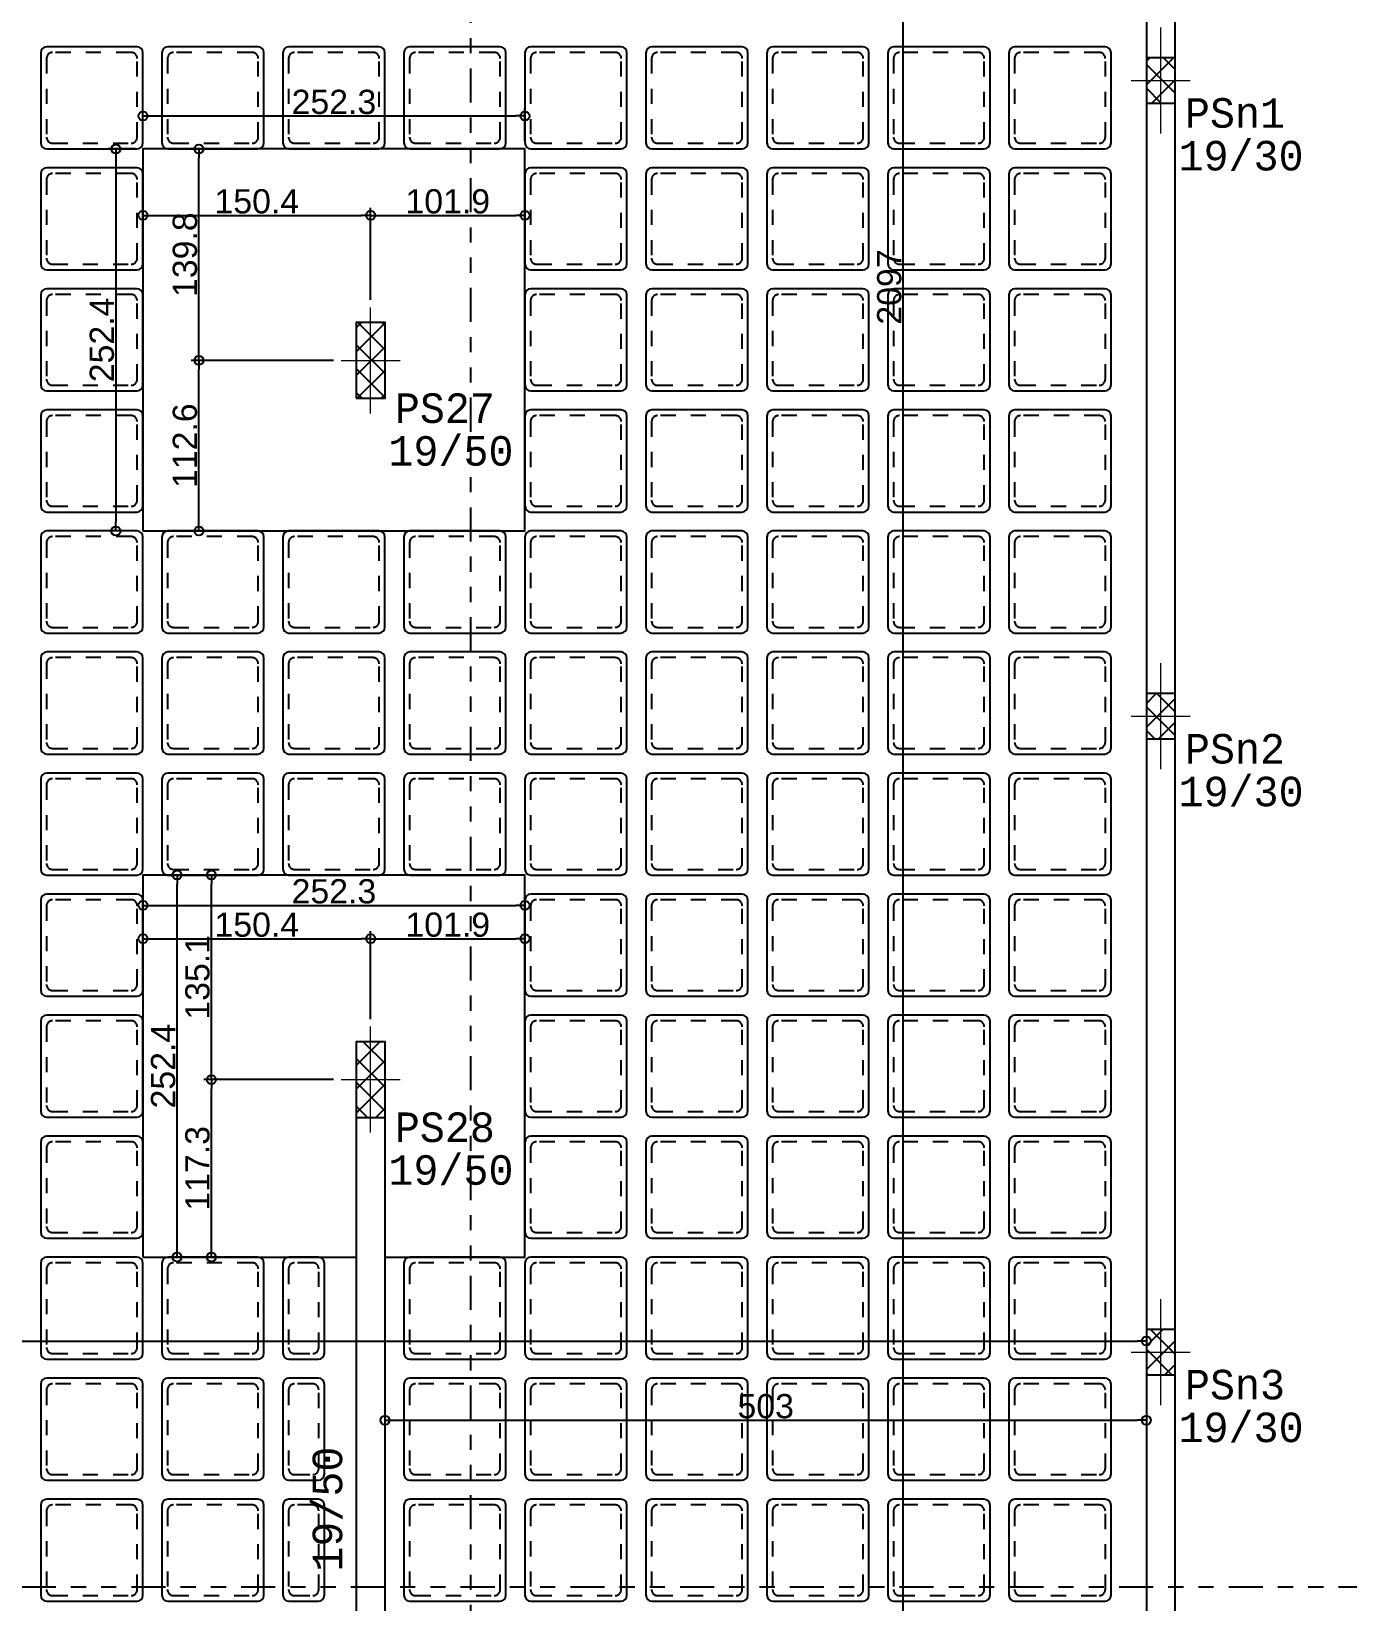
# Model space of a CAD drawing. Header units: millimetres. Extents: x -967 to 563, y -1588 to 506.
# Drawn here: x 93.26 to 101.96, y -246.29 to -235.92 of the extents above; entities that cross this region are included whole.
import ezdxf

# ---------------------------------------------------------------- set-up
doc = ezdxf.new("R2010")
doc.units = ezdxf.units.MM
for name, pattern in [('CYPE_RAYAPUNTOPUNTO', [0.45, 0.225, -0.075, 0, -0.075, 0, -0.075]), ('DASHDOT', [1, 0.5, -0.25, 0, -0.25]), ('ESTILO_TQS_0001', [1, 0.7, -0.3])]:
    doc.linetypes.add(name, pattern=pattern)
for name, color, linetype in [('1', 5, 'Continuous'), ('11', 7, 'Continuous'), ('12', 4, 'Continuous'), ('208', 13, 'Continuous'), ('251', 5, 'Continuous'), ('252', 153, 'ESTILO_TQS_0001'), ('4', 2, 'Continuous'), ('9', 7, 'Continuous'), ('COTAS', 1, 'Continuous'), ('EIXOS', 8, 'DASHDOT')]:
    doc.layers.add(name, color=color, linetype=linetype)
doc.layers.add('PILAR_EIXOS', color=1, linetype='Continuous', lineweight=0)
doc.styles.add('ARIAL', font='arial.ttf')
doc.styles.add('TQS_LUCIDA_CONSOLE', font='lucon.TTF')
doc.dimstyles.new('AVILLA 100 2', dxfattribs={"dimtxt": 0.16, "dimasz": 0.06, "dimexe": 0.05, "dimexo": 0.05, "dimgap": 0.01, "dimtad": 3, "dimdec": 1, "dimlfac": 100, "dimzin": 9, "dimdsep": 46, "dimtxsty": 'ARIAL', "dimblk": 'ORIGIN', "dimcen": 1.5, "dimclrd": 10, "dimclre": 10, "dimclrt": 7, "dimadec": 0, "dimazin": 0, "dimtfac": 1, "dimtdec": 1, "dimtmove": 0, "dimatfit": 1, "dimfxl": 1, "dimarcsym": 0})
pattern_1 = [(45, (685.1505906603203, -106.0802571876731), (-0.0785772410593551, 0.0785772410593551), []), (135, (685.1505906603203, -106.0802571876731), (-0.0785772410593551, -0.07857724105935508), [])]

# ---------------------------------------------------------------- blocks, each defined once
blk = doc.blocks.new('_VAONER063700637000750007500')
at = {"layer": '251', "color": 8}
for p, q in [((29.72500000002037, 33.72499999999991), (-29.72499999999127, 33.72499999999991)), ((-33.72499999999127, 29.72499999999991), (-33.72499999999127, -29.72499999999991)), ((33.72500000002037, -29.72499999999991), (33.72500000002037, 29.72499999999991)), ((-29.72499999999127, -33.72499999999991), (29.72500000002037, -33.72499999999991))]:
    blk.add_line(p, q, dxfattribs=at)
for centre, start, end in [((-29.72499999999127, 29.72499999999991), 90, 180), ((29.72500000002037, 29.72499999999991), 0, 90), ((-29.72499999999127, -29.72499999999991), 180, 270), ((29.72500000002037, -29.72499999999991), 270, 0)]:
    blk.add_arc(centre, 4, start, end, dxfattribs=at)
at = {"layer": '252', "color": 8}
for p, q in [((-29.97499999997672, 25.97499999999991), (-29.97499999997672, -25.97499999999991)), ((25.97500000000582, 29.97499999999991), (-25.97499999997672, 29.97499999999991)), ((29.97500000000582, -25.97499999999991), (29.97500000000582, 25.97499999999991)), ((-25.97499999997672, -29.97499999999991), (25.97500000000582, -29.97499999999991))]:
    blk.add_line(p, q, dxfattribs=at)
for centre, start, end in [((-25.97499999997672, 25.97499999999991), 90, 180), ((25.97500000000582, 25.97499999999991), 0, 90), ((-25.97499999997672, -25.97499999999991), 180, 270), ((25.97500000000582, -25.97499999999991), 270, 0)]:
    blk.add_arc(centre, 4, start, end, dxfattribs=at)
blk = doc.blocks.new('_VAONER023700637000750007500')
at = {"layer": '251', "color": 8}
for p, q in [((9.72500000000582, 33.72499999999991), (-9.72500000000582, 33.72499999999991)), ((-13.72500000000582, 29.72499999999991), (-13.72500000000582, -29.72500000000002)), ((13.72499999999127, -29.72500000000002), (13.72499999999127, 29.72499999999991)), ((-9.72500000000582, -33.72499999999991), (9.72500000000582, -33.72499999999991))]:
    blk.add_line(p, q, dxfattribs=at)
for centre, start, end in [((-9.72500000000582, 29.72499999999991), 90, 180), ((9.72500000000582, 29.72499999999991), 0, 90), ((-9.72500000000582, -29.72500000000002), 180, 270), ((9.72500000000582, -29.72500000000002), 270, 0)]:
    blk.add_arc(centre, 4, start, end, dxfattribs=at)
at = {"layer": '252', "color": 8}
for p, q in [((-9.97500000000582, 25.97499999999991), (-9.97500000000582, -25.97500000000014)), ((5.974999999991269, 29.97499999999991), (-5.974999999991269, 29.97499999999991)), ((9.97500000000582, -25.97500000000014), (9.97500000000582, 25.97499999999991)), ((-5.974999999991269, -29.97500000000002), (5.974999999991269, -29.97500000000002))]:
    blk.add_line(p, q, dxfattribs=at)
for centre, start, end in [((-5.974999999991269, 25.97499999999991), 90, 180), ((5.974999999991269, 25.97499999999991), 0, 90), ((-5.974999999991269, -25.97500000000014), 180, 270), ((5.974999999991269, -25.97500000000014), 270, 0)]:
    blk.add_arc(centre, 4, start, end, dxfattribs=at)
blk = doc.blocks.new('NERVURADA TÉRREO 1 MODELO 2 (LO) R0')
at = {"layer": '208', "xscale": 0.01, "yscale": 0.01, "zscale": 0.01}
for name, p in [('_VAONER063700637000750007500', (765.8324948012496, -749.5249572739921)), ('_VAONER063700637000750007500', (766.6319948012488, -749.5249572739921)), ('_VAONER063700637000750007500', (767.4314948012479, -749.5249572739921)), ('_VAONER063700637000750007500', (768.2309948012489, -749.5249572739921)), ('_VAONER063700637000750007500', (769.0304948012481, -749.5249572739921)), ('_VAONER063700637000750007500', (769.8299948012491, -749.5249572739921)), ('_VAONER063700637000750007500', (770.6294948012483, -749.5249572739921)), ('_VAONER063700637000750007500', (771.4289948012492, -749.5249572739921)), ('_VAONER063700637000750007500', (772.2284948012484, -749.5249572739921)), ('_VAONER063700637000750007500', (765.8324948012496, -750.3244572739922)), ('_VAONER063700637000750007500', (769.0304948012481, -750.3244572739922)), ('_VAONER063700637000750007500', (769.8299948012491, -750.3244572739922)), ('_VAONER063700637000750007500', (770.6294948012483, -750.3244572739922)), ('_VAONER063700637000750007500', (771.4289948012492, -750.3244572739922)), ('_VAONER063700637000750007500', (772.2284948012484, -750.3244572739922)), ('_VAONER063700637000750007500', (765.8324948012496, -751.123957273992)), ('_VAONER063700637000750007500', (769.0304948012481, -751.123957273992)), ('_VAONER063700637000750007500', (769.8299948012491, -751.123957273992)), ('_VAONER063700637000750007500', (770.6294948012483, -751.123957273992)), ('_VAONER063700637000750007500', (771.4289948012492, -751.123957273992)), ('_VAONER063700637000750007500', (772.2284948012484, -751.123957273992)), ('_VAONER063700637000750007500', (765.8324948012496, -751.9234572739921)), ('_VAONER063700637000750007500', (769.0304948012481, -751.9234572739921)), ('_VAONER063700637000750007500', (769.8299948012491, -751.9234572739921)), ('_VAONER063700637000750007500', (770.6294948012483, -751.9234572739921)), ('_VAONER063700637000750007500', (771.4289948012492, -751.9234572739921)), ('_VAONER063700637000750007500', (772.2284948012484, -751.9234572739921)), ('_VAONER063700637000750007500', (765.8324948012496, -752.7229572739922)), ('_VAONER063700637000750007500', (766.6319948012488, -752.7229572739922)), ('_VAONER063700637000750007500', (767.4314948012479, -752.7229572739922)), ('_VAONER063700637000750007500', (768.2309948012489, -752.7229572739922)), ('_VAONER063700637000750007500', (769.0304948012481, -752.7229572739922)), ('_VAONER063700637000750007500', (769.8299948012491, -752.7229572739922)), ('_VAONER063700637000750007500', (770.6294948012483, -752.7229572739922)), ('_VAONER063700637000750007500', (771.4289948012492, -752.7229572739922)), ('_VAONER063700637000750007500', (772.2284948012484, -752.7229572739922)), ('_VAONER063700637000750007500', (765.8324948012496, -753.522457273992)), ('_VAONER063700637000750007500', (766.6319948012488, -753.522457273992)), ('_VAONER063700637000750007500', (767.4314948012479, -753.522457273992)), ('_VAONER063700637000750007500', (768.2309948012489, -753.522457273992)), ('_VAONER063700637000750007500', (769.0304948012481, -753.522457273992)), ('_VAONER063700637000750007500', (769.8299948012491, -753.522457273992)), ('_VAONER063700637000750007500', (770.6294948012483, -753.522457273992)), ('_VAONER063700637000750007500', (771.4289948012492, -753.522457273992)), ('_VAONER063700637000750007500', (772.2284948012484, -753.522457273992)), ('_VAONER063700637000750007500', (765.8324948012496, -754.3219572739921)), ('_VAONER063700637000750007500', (766.6319948012488, -754.3219572739921)), ('_VAONER063700637000750007500', (767.4314948012479, -754.3219572739921)), ('_VAONER063700637000750007500', (768.2309948012489, -754.3219572739921)), ('_VAONER063700637000750007500', (769.0304948012481, -754.3219572739921)), ('_VAONER063700637000750007500', (769.8299948012491, -754.3219572739921)), ('_VAONER063700637000750007500', (770.6294948012483, -754.3219572739921)), ('_VAONER063700637000750007500', (771.4289948012492, -754.3219572739921)), ('_VAONER063700637000750007500', (772.2284948012484, -754.3219572739921)), ('_VAONER063700637000750007500', (765.8324948012496, -755.121457273992)), ('_VAONER063700637000750007500', (769.0304948012481, -755.121457273992)), ('_VAONER063700637000750007500', (769.8299948012491, -755.121457273992)), ('_VAONER063700637000750007500', (770.6294948012483, -755.121457273992)), ('_VAONER063700637000750007500', (771.4289948012492, -755.121457273992)), ('_VAONER063700637000750007500', (772.2284948012484, -755.121457273992)), ('_VAONER063700637000750007500', (765.8324948012496, -755.920957273992)), ('_VAONER063700637000750007500', (769.0304948012481, -755.920957273992)), ('_VAONER063700637000750007500', (769.8299948012491, -755.920957273992)), ('_VAONER063700637000750007500', (770.6294948012483, -755.920957273992)), ('_VAONER063700637000750007500', (771.4289948012492, -755.920957273992)), ('_VAONER063700637000750007500', (772.2284948012484, -755.920957273992)), ('_VAONER063700637000750007500', (765.8324948012496, -756.7204572739921)), ('_VAONER063700637000750007500', (769.0304948012481, -756.7204572739921)), ('_VAONER063700637000750007500', (769.8299948012491, -756.7204572739921)), ('_VAONER063700637000750007500', (770.6294948012483, -756.7204572739921)), ('_VAONER063700637000750007500', (771.4289948012492, -756.7204572739921)), ('_VAONER063700637000750007500', (772.2284948012484, -756.7204572739921)), ('_VAONER063700637000750007500', (765.8324948012496, -757.519957273992)), ('_VAONER063700637000750007500', (766.6319948012488, -757.519957273992)), ('_VAONER023700637000750007500', (767.231494801249, -757.519957273992)), ('_VAONER063700637000750007500', (768.2309948012489, -757.519957273992)), ('_VAONER063700637000750007500', (769.0304948012481, -757.519957273992)), ('_VAONER063700637000750007500', (769.8299948012491, -757.519957273992)), ('_VAONER063700637000750007500', (770.6294948012483, -757.519957273992)), ('_VAONER063700637000750007500', (771.4289948012492, -757.519957273992)), ('_VAONER063700637000750007500', (772.2284948012484, -757.519957273992)), ('_VAONER063700637000750007500', (765.8324948012496, -758.319457273992)), ('_VAONER063700637000750007500', (766.6319948012488, -758.319457273992)), ('_VAONER023700637000750007500', (767.231494801249, -758.319457273992)), ('_VAONER063700637000750007500', (768.2309948012489, -758.319457273992)), ('_VAONER063700637000750007500', (769.0304948012481, -758.319457273992)), ('_VAONER063700637000750007500', (769.8299948012491, -758.319457273992)), ('_VAONER063700637000750007500', (770.6294948012483, -758.319457273992)), ('_VAONER063700637000750007500', (771.4289948012492, -758.319457273992)), ('_VAONER063700637000750007500', (772.2284948012484, -758.319457273992)), ('_VAONER063700637000750007500', (765.8324948012496, -759.1189572739921)), ('_VAONER063700637000750007500', (766.6319948012488, -759.1189572739921)), ('_VAONER023700637000750007500', (767.231494801249, -759.1189572739921)), ('_VAONER063700637000750007500', (768.2309948012489, -759.1189572739921)), ('_VAONER063700637000750007500', (769.0304948012481, -759.1189572739921)), ('_VAONER063700637000750007500', (769.8299948012491, -759.1189572739921)), ('_VAONER063700637000750007500', (770.6294948012483, -759.1189572739921)), ('_VAONER063700637000750007500', (771.4289948012492, -759.1189572739921)), ('_VAONER063700637000750007500', (772.2284948012484, -759.1189572739921))]:
    blk.add_blockref(name, p, dxfattribs=at)
blk = doc.blocks.new('Eixos do pilar')
at = {"layer": 'PILAR_EIXOS'}
for p, q in [((0, -0.5), (0, 0.5)), ((-0.5, 0), (0.5, 0))]:
    blk.add_line(p, q, dxfattribs=at)
blk = doc.blocks.new('EIXOS DE OBRA TERREO1')
at = {"layer": 'EIXOS', "linetype": 'CYPE_RAYAPUNTOPUNTO'}
for p, q in [((768.3342448012486, -130.4804024188212), (768.3342448012486, -190.2710268936964)), ((699.3938919007718, -159.3597072739877), (774.534630803457, -159.3597072739877))]:
    blk.add_line(p, q, dxfattribs=at)
blk = doc.blocks.new('_Origin')
at = {"color": 0, "linetype": 'ByBlock', "lineweight": -2}
blk.add_line((0, 0), (-1, 0), dxfattribs=at)
blk.add_circle((0, 0), 0.5, dxfattribs=at)
blk = doc.blocks.new('*D509')
at = {"layer": 'COTAS', "color": 10, "linetype": 'ByBlock', "lineweight": -2, "transparency": 16777216}
for p, q in [((876.8492448012469, -582.8803861131887), (876.8492448012469, -582.2718553499706)), ((875.4047448012483, -582.3218553499705), (876.7892448012469, -582.3218553499705))]:
    blk.add_line(p, q, dxfattribs=at)
at = {"layer": 'Defpoints', "color": 0, "linetype": 'ByBlock', "transparency": 16777216}
for p in [(875.3447448012483, -582.3218553499705), (876.8492448012469, -582.3218553499705), (876.8492448012469, -582.9303861131887)]:
    blk.add_point(p, dxfattribs=at)
at = {"layer": 'COTAS', "color": 10, "linetype": 'ByBlock', "lineweight": -2, "transparency": 16777216, "xscale": 0.06, "yscale": 0.06, "zscale": 0.06, "rotation": 180}
blk.add_blockref('_Origin', (875.3447448012483, -582.3218553499705), dxfattribs=at)
at = {"layer": 'COTAS', "color": 10, "linetype": 'ByBlock', "lineweight": -2, "transparency": 16777216, "xscale": 0.06, "yscale": 0.06, "zscale": 0.06}
blk.add_blockref('_Origin', (876.8492448012469, -582.3218553499705), dxfattribs=at)
at = {"layer": 'COTAS', "color": 7, "linetype": 'ByBlock', "transparency": 16777216, "insert": (876.0969948012475, -582.2301636719351), "char_height": 0.16, "attachment_point": 5, "style": 'ARIAL'}
blk.add_mtext('150.4', dxfattribs=at)
blk = doc.blocks.new('*D510')
at = {"layer": 'COTAS', "color": 10, "linetype": 'ByBlock', "lineweight": -2, "transparency": 16777216}
for p, q in [((876.8492448012469, -582.8803861131887), (876.8492448012469, -582.2718553499706)), ((876.9092448012468, -582.3218553499705), (877.8082448012468, -582.3218553499705))]:
    blk.add_line(p, q, dxfattribs=at)
at = {"layer": 'Defpoints', "color": 0, "linetype": 'ByBlock', "transparency": 16777216}
for p in [(877.8682448012468, -582.3218553499705), (877.8682448012468, -582.3218553499705), (876.8492448012469, -582.9303861131887)]:
    blk.add_point(p, dxfattribs=at)
at = {"layer": 'COTAS', "color": 10, "linetype": 'ByBlock', "lineweight": -2, "transparency": 16777216, "xscale": 0.06, "yscale": 0.06, "zscale": 0.06, "rotation": 180}
blk.add_blockref('_Origin', (876.8492448012469, -582.3218553499705), dxfattribs=at)
at = {"layer": 'COTAS', "color": 10, "linetype": 'ByBlock', "lineweight": -2, "transparency": 16777216, "xscale": 0.06, "yscale": 0.06, "zscale": 0.06}
blk.add_blockref('_Origin', (877.8682448012468, -582.3218553499705), dxfattribs=at)
at = {"layer": 'COTAS', "color": 7, "linetype": 'ByBlock', "transparency": 16777216, "insert": (877.3587448012468, -582.2301636719351), "char_height": 0.16, "attachment_point": 5, "style": 'ARIAL'}
blk.add_mtext('101.9', dxfattribs=at)
blk = doc.blocks.new('*D511')
at = {"layer": 'COTAS', "color": 10, "linetype": 'ByBlock', "lineweight": -2, "transparency": 16777216}
for p, q in [((876.6042448012473, -583.2803861131888), (875.6643580969208, -583.2803861131888)), ((875.7143580969207, -584.346386113189), (875.7143580969207, -583.3403861131887))]:
    blk.add_line(p, q, dxfattribs=at)
at = {"layer": 'Defpoints', "color": 0, "linetype": 'ByBlock', "transparency": 16777216}
for p in [(875.7143580969207, -583.2803861131888), (876.6542448012473, -583.2803861131888), (875.7143580969148, -584.406386113189)]:
    blk.add_point(p, dxfattribs=at)
at = {"layer": 'COTAS', "color": 10, "linetype": 'ByBlock', "lineweight": -2, "transparency": 16777216, "xscale": 0.06, "yscale": 0.06, "zscale": 0.06}
for p, rotation in [((875.7143580969207, -583.2803861131888), 90), ((875.7143580969207, -584.406386113189), 270)]:
    blk.add_blockref('_Origin', p, dxfattribs=dict(at, rotation=rotation))
at = {"layer": 'COTAS', "color": 7, "linetype": 'ByBlock', "transparency": 16777216, "insert": (875.6226664188849, -583.843386113189), "char_height": 0.16, "attachment_point": 5, "rotation": 90, "style": 'ARIAL'}
blk.add_mtext('112.6', dxfattribs=at)
blk = doc.blocks.new('*D512')
at = {"layer": 'COTAS', "color": 10, "linetype": 'ByBlock', "lineweight": -2, "transparency": 16777216}
for p, q in [((875.7143580969214, -583.2203861131889), (875.7143580969214, -581.9428861131372)), ((876.6042448012473, -583.2803861131888), (875.6643580969214, -583.2803861131888))]:
    blk.add_line(p, q, dxfattribs=at)
at = {"layer": 'Defpoints', "color": 0, "linetype": 'ByBlock', "transparency": 16777216}
for p in [(875.7143580969046, -581.8828861131373), (875.7143580969214, -581.8828861131373), (876.6542448012473, -583.2803861131888)]:
    blk.add_point(p, dxfattribs=at)
at = {"layer": 'COTAS', "color": 10, "linetype": 'ByBlock', "lineweight": -2, "transparency": 16777216, "xscale": 0.06, "yscale": 0.06, "zscale": 0.06}
for p, rotation in [((875.7143580969214, -581.8828861131373), 90), ((875.7143580969214, -583.2803861131888), 270)]:
    blk.add_blockref('_Origin', p, dxfattribs=dict(at, rotation=rotation))
at = {"layer": 'COTAS', "color": 7, "linetype": 'ByBlock', "transparency": 16777216, "insert": (875.6226118486263, -582.5816361131631), "char_height": 0.16, "attachment_point": 5, "rotation": 90, "style": 'ARIAL'}
blk.add_mtext('139.8', dxfattribs=at)
blk = doc.blocks.new('*D513')
at = {"layer": 'COTAS', "color": 10, "linetype": 'ByBlock', "lineweight": -2, "transparency": 16777216}
for p, q in [((875.3447448012483, -581.8328861131886), (875.3447448012483, -581.6151385005637)), ((877.8682448012468, -581.8328861131886), (877.8682448012468, -581.6151385005637)), ((875.4047448012483, -581.6651385005637), (877.8082448012468, -581.6651385005637))]:
    blk.add_line(p, q, dxfattribs=at)
at = {"layer": 'Defpoints', "color": 0, "linetype": 'ByBlock', "transparency": 16777216}
for p in [(877.8682448012468, -581.6651385005637), (875.3447448012483, -581.8828861131885), (877.8682448012468, -581.8828861131885)]:
    blk.add_point(p, dxfattribs=at)
at = {"layer": 'COTAS', "color": 10, "linetype": 'ByBlock', "lineweight": -2, "transparency": 16777216, "xscale": 0.06, "yscale": 0.06, "zscale": 0.06, "rotation": 180}
blk.add_blockref('_Origin', (875.3447448012483, -581.6651385005637), dxfattribs=at)
at = {"layer": 'COTAS', "color": 10, "linetype": 'ByBlock', "lineweight": -2, "transparency": 16777216, "xscale": 0.06, "yscale": 0.06, "zscale": 0.06}
blk.add_blockref('_Origin', (877.8682448012468, -581.6651385005637), dxfattribs=at)
at = {"layer": 'COTAS', "color": 7, "linetype": 'ByBlock', "transparency": 16777216, "insert": (876.6064948012475, -581.573392252269), "char_height": 0.16, "attachment_point": 5, "style": 'ARIAL'}
blk.add_mtext('252.3', dxfattribs=at)
blk = doc.blocks.new('*D514')
at = {"layer": 'COTAS', "color": 10, "linetype": 'ByBlock', "lineweight": -2, "transparency": 16777216}
for p, q in [((875.2947448012488, -581.8828861131888), (875.1157291806351, -581.8828861131888)), ((875.165729180635, -581.9428861131887), (875.165729180635, -584.3463861131888)), ((875.2947448012488, -584.4063861131888), (875.1157291806351, -584.4063861131888))]:
    blk.add_line(p, q, dxfattribs=at)
at = {"layer": 'Defpoints', "color": 0, "linetype": 'ByBlock', "transparency": 16777216}
for p in [(875.3447448012488, -581.8828861131888), (875.165729180635, -584.4063861131888), (875.3447448012488, -584.4063861131888)]:
    blk.add_point(p, dxfattribs=at)
at = {"layer": 'COTAS', "color": 10, "linetype": 'ByBlock', "lineweight": -2, "transparency": 16777216, "xscale": 0.06, "yscale": 0.06, "zscale": 0.06}
for p, rotation in [((875.165729180635, -581.8828861131888), 90), ((875.165729180635, -584.4063861131888), 270)]:
    blk.add_blockref('_Origin', p, dxfattribs=dict(at, rotation=rotation))
at = {"layer": 'COTAS', "color": 7, "linetype": 'ByBlock', "transparency": 16777216, "insert": (875.0740375025993, -583.1446361131889), "char_height": 0.16, "attachment_point": 5, "rotation": 90, "style": 'ARIAL'}
blk.add_mtext('252.4', dxfattribs=at)
blk = doc.blocks.new('*D515')
at = {"layer": 'COTAS', "color": 10, "linetype": 'ByBlock', "lineweight": -2, "transparency": 16777216}
for p, q in [((875.4047448012483, -587.0999610310971), (876.7892448012469, -587.0999610310971)), ((876.8492448012469, -587.6303861131887), (876.8492448012469, -587.0499610310972))]:
    blk.add_line(p, q, dxfattribs=at)
at = {"layer": 'Defpoints', "color": 0, "linetype": 'ByBlock', "transparency": 16777216}
for p in [(875.3447448012483, -587.0999610310971), (876.8492448012469, -587.0999610310971), (876.8492448012469, -587.6803861131887)]:
    blk.add_point(p, dxfattribs=at)
at = {"layer": 'COTAS', "color": 10, "linetype": 'ByBlock', "lineweight": -2, "transparency": 16777216, "xscale": 0.06, "yscale": 0.06, "zscale": 0.06, "rotation": 180}
blk.add_blockref('_Origin', (875.3447448012483, -587.0999610310971), dxfattribs=at)
at = {"layer": 'COTAS', "color": 10, "linetype": 'ByBlock', "lineweight": -2, "transparency": 16777216, "xscale": 0.06, "yscale": 0.06, "zscale": 0.06}
blk.add_blockref('_Origin', (876.8492448012469, -587.0999610310971), dxfattribs=at)
at = {"layer": 'COTAS', "color": 7, "linetype": 'ByBlock', "transparency": 16777216, "insert": (876.0969948012475, -587.0082693530617), "char_height": 0.16, "attachment_point": 5, "style": 'ARIAL'}
blk.add_mtext('150.4', dxfattribs=at)
blk = doc.blocks.new('*D516')
at = {"layer": 'COTAS', "color": 10, "linetype": 'ByBlock', "lineweight": -2, "transparency": 16777216}
for p, q in [((876.8492448012469, -587.6303861131887), (876.8492448012469, -587.0499610310972)), ((876.9092448012468, -587.0999610310971), (877.8082448012467, -587.0999610310971))]:
    blk.add_line(p, q, dxfattribs=at)
at = {"layer": 'Defpoints', "color": 0, "linetype": 'ByBlock', "transparency": 16777216}
for p in [(877.8682448012466, -587.0999610310971), (877.8682448012466, -587.0999610310971), (876.8492448012469, -587.6803861131887)]:
    blk.add_point(p, dxfattribs=at)
at = {"layer": 'COTAS', "color": 10, "linetype": 'ByBlock', "lineweight": -2, "transparency": 16777216, "xscale": 0.06, "yscale": 0.06, "zscale": 0.06, "rotation": 180}
blk.add_blockref('_Origin', (876.8492448012469, -587.0999610310971), dxfattribs=at)
at = {"layer": 'COTAS', "color": 10, "linetype": 'ByBlock', "lineweight": -2, "transparency": 16777216, "xscale": 0.06, "yscale": 0.06, "zscale": 0.06}
blk.add_blockref('_Origin', (877.8682448012466, -587.0999610310971), dxfattribs=at)
at = {"layer": 'COTAS', "color": 7, "linetype": 'ByBlock', "transparency": 16777216, "insert": (877.3587448012468, -587.0082693530617), "char_height": 0.16, "attachment_point": 5, "style": 'ARIAL'}
blk.add_mtext('101.9', dxfattribs=at)
blk = doc.blocks.new('*D517')
at = {"layer": 'COTAS', "color": 10, "linetype": 'ByBlock', "lineweight": -2, "transparency": 16777216}
for p, q in [((876.6042448012473, -588.0303861131888), (875.7472639988218, -588.0303861131888)), ((875.7972639988218, -589.1433861131886), (875.7972639988218, -588.0903861131887))]:
    blk.add_line(p, q, dxfattribs=at)
at = {"layer": 'Defpoints', "color": 0, "linetype": 'ByBlock', "transparency": 16777216}
for p in [(875.7972639988218, -588.0303861131888), (876.6542448012473, -588.0303861131888), (875.7972639988068, -589.2033861131886)]:
    blk.add_point(p, dxfattribs=at)
at = {"layer": 'COTAS', "color": 10, "linetype": 'ByBlock', "lineweight": -2, "transparency": 16777216, "xscale": 0.06, "yscale": 0.06, "zscale": 0.06}
for p, rotation in [((875.7972639988218, -588.0303861131888), 90), ((875.7972639988218, -589.2033861131886), 270)]:
    blk.add_blockref('_Origin', p, dxfattribs=dict(at, rotation=rotation))
at = {"layer": 'COTAS', "color": 7, "linetype": 'ByBlock', "transparency": 16777216, "insert": (875.7055177505267, -588.6168861131888), "char_height": 0.16, "attachment_point": 5, "rotation": 90, "style": 'ARIAL'}
blk.add_mtext('117.3', dxfattribs=at)
blk = doc.blocks.new('*D518')
at = {"layer": 'COTAS', "color": 10, "linetype": 'ByBlock', "lineweight": -2, "transparency": 16777216}
for p, q in [((875.7972639988329, -587.9703861131889), (875.7972639988329, -586.7398861131887)), ((876.6042448012473, -588.0303861131888), (875.747263998833, -588.0303861131888))]:
    blk.add_line(p, q, dxfattribs=at)
at = {"layer": 'Defpoints', "color": 0, "linetype": 'ByBlock', "transparency": 16777216}
for p in [(875.7972639988179, -586.6798861131888), (875.7972639988329, -586.6798861131888), (876.6542448012473, -588.0303861131888)]:
    blk.add_point(p, dxfattribs=at)
at = {"layer": 'COTAS', "color": 10, "linetype": 'ByBlock', "lineweight": -2, "transparency": 16777216, "xscale": 0.06, "yscale": 0.06, "zscale": 0.06}
for p, rotation in [((875.7972639988329, -586.6798861131888), 90), ((875.7972639988329, -588.0303861131888), 270)]:
    blk.add_blockref('_Origin', p, dxfattribs=dict(at, rotation=rotation))
at = {"layer": 'COTAS', "color": 7, "linetype": 'ByBlock', "transparency": 16777216, "insert": (875.7055177505379, -587.3551361131889), "char_height": 0.16, "attachment_point": 5, "rotation": 90, "style": 'ARIAL'}
blk.add_mtext('135.1', dxfattribs=at)
blk = doc.blocks.new('*D519')
at = {"layer": 'COTAS', "color": 10, "linetype": 'ByBlock', "lineweight": -2, "transparency": 16777216}
blk.add_line((875.570466893084, -589.1433861131886), (875.570466893084, -586.7398861131887), dxfattribs=at)
at = {"layer": 'Defpoints', "color": 0, "linetype": 'ByBlock', "transparency": 16777216}
for p in [(875.570466893069, -586.6798861131888), (875.570466893084, -586.6798861131888), (875.5704668930686, -589.2033861131886)]:
    blk.add_point(p, dxfattribs=at)
at = {"layer": 'COTAS', "color": 10, "linetype": 'ByBlock', "lineweight": -2, "transparency": 16777216, "xscale": 0.06, "yscale": 0.06, "zscale": 0.06}
for p, rotation in [((875.570466893084, -586.6798861131888), 90), ((875.570466893084, -589.2033861131886), 270)]:
    blk.add_blockref('_Origin', p, dxfattribs=dict(at, rotation=rotation))
at = {"layer": 'COTAS', "color": 7, "linetype": 'ByBlock', "transparency": 16777216, "insert": (875.4787752150482, -587.9416361131888), "char_height": 0.16, "attachment_point": 5, "rotation": 90, "style": 'ARIAL'}
blk.add_mtext('252.4', dxfattribs=at)
blk = doc.blocks.new('*D520')
at = {"layer": 'COTAS', "color": 10, "linetype": 'ByBlock', "lineweight": -2, "transparency": 16777216}
blk.add_line((875.4047448012483, -586.8795860025393), (877.8082448012468, -586.8795860025393), dxfattribs=at)
at = {"layer": 'Defpoints', "color": 0, "linetype": 'ByBlock', "transparency": 16777216}
for p in [(875.3447448012483, -586.8795860025393), (877.8682448012468, -586.8795860025393), (877.8682448012468, -586.8795860025393)]:
    blk.add_point(p, dxfattribs=at)
at = {"layer": 'COTAS', "color": 10, "linetype": 'ByBlock', "lineweight": -2, "transparency": 16777216, "xscale": 0.06, "yscale": 0.06, "zscale": 0.06, "rotation": 180}
blk.add_blockref('_Origin', (875.3447448012483, -586.8795860025393), dxfattribs=at)
at = {"layer": 'COTAS', "color": 10, "linetype": 'ByBlock', "lineweight": -2, "transparency": 16777216, "xscale": 0.06, "yscale": 0.06, "zscale": 0.06}
blk.add_blockref('_Origin', (877.8682448012468, -586.8795860025393), dxfattribs=at)
at = {"layer": 'COTAS', "color": 7, "linetype": 'ByBlock', "transparency": 16777216, "insert": (876.6064948012475, -586.7878397542446), "char_height": 0.16, "attachment_point": 5, "style": 'ARIAL'}
blk.add_mtext('252.3', dxfattribs=at)
blk = doc.blocks.new('*D779')
at = {"layer": 'COTAS', "color": 10, "linetype": 'ByBlock', "lineweight": -2, "transparency": 16777216}
blk.add_line((855.9642448012471, -589.757360047462), (881.9142448012469, -589.757360047462), dxfattribs=at)
at = {"layer": 'Defpoints', "color": 0, "linetype": 'ByBlock', "transparency": 16777216}
for p in [(855.9042448012472, -589.757360047462), (881.9742448012469, -589.757360047462), (881.9742448012469, -589.757360047462)]:
    blk.add_point(p, dxfattribs=at)
at = {"layer": 'COTAS', "color": 10, "linetype": 'ByBlock', "lineweight": -2, "transparency": 16777216, "xscale": 0.06, "yscale": 0.06, "zscale": 0.06, "rotation": 180}
blk.add_blockref('_Origin', (855.9042448012472, -589.757360047462), dxfattribs=at)
at = {"layer": 'COTAS', "color": 10, "linetype": 'ByBlock', "lineweight": -2, "transparency": 16777216, "xscale": 0.06, "yscale": 0.06, "zscale": 0.06}
blk.add_blockref('_Origin', (881.9742448012469, -589.757360047462), dxfattribs=at)
at = {"layer": 'COTAS', "color": 7, "linetype": 'ByBlock', "transparency": 16777216, "insert": (868.939244801247, -589.6656683694266), "char_height": 0.16, "attachment_point": 5, "style": 'ARIAL'}
blk.add_mtext('2607', dxfattribs=at)
blk = doc.blocks.new('*D789')
at = {"layer": 'COTAS', "color": 10, "linetype": 'ByBlock', "lineweight": -2, "transparency": 16777216}
blk.add_line((880.3680433185161, -593.2203861131889), (880.3680433185161, -572.3703861131885), dxfattribs=at)
at = {"layer": 'Defpoints', "color": 0, "linetype": 'ByBlock', "transparency": 16777216}
for p in [(880.3680433184995, -572.3103861131885), (880.3680433185161, -572.3103861131885), (880.3680433185002, -593.2803861131888)]:
    blk.add_point(p, dxfattribs=at)
at = {"layer": 'COTAS', "color": 10, "linetype": 'ByBlock', "lineweight": -2, "transparency": 16777216, "xscale": 0.06, "yscale": 0.06, "zscale": 0.06}
for p, rotation in [((880.3680433185161, -572.3103861131885), 90), ((880.3680433185161, -593.2803861131888), 270)]:
    blk.add_blockref('_Origin', p, dxfattribs=dict(at, rotation=rotation))
at = {"layer": 'COTAS', "color": 7, "linetype": 'ByBlock', "transparency": 16777216, "insert": (880.2763516404804, -582.7953861131888), "char_height": 0.16, "attachment_point": 5, "rotation": 90, "style": 'ARIAL'}
blk.add_mtext('2097', dxfattribs=at)
blk = doc.blocks.new('*D569')
at = {"layer": 'COTAS', "color": 10, "linetype": 'ByBlock', "lineweight": -2, "transparency": 16777216}
blk.add_line((877.004244801248, -590.2803861131886), (881.9142448012469, -590.2803861131886), dxfattribs=at)
at = {"layer": 'Defpoints', "color": 0, "linetype": 'ByBlock', "transparency": 16777216}
for p in [(876.944244801248, -590.2803861131886), (881.9742448012469, -590.2803861131886), (881.9742448012469, -590.2803861131886)]:
    blk.add_point(p, dxfattribs=at)
at = {"layer": 'COTAS', "color": 10, "linetype": 'ByBlock', "lineweight": -2, "transparency": 16777216, "xscale": 0.06, "yscale": 0.06, "zscale": 0.06, "rotation": 180}
blk.add_blockref('_Origin', (876.944244801248, -590.2803861131886), dxfattribs=at)
at = {"layer": 'COTAS', "color": 10, "linetype": 'ByBlock', "lineweight": -2, "transparency": 16777216, "xscale": 0.06, "yscale": 0.06, "zscale": 0.06}
blk.add_blockref('_Origin', (881.9742448012469, -590.2803861131886), dxfattribs=at)
at = {"layer": 'COTAS', "color": 7, "linetype": 'ByBlock', "transparency": 16777216, "insert": (879.4592448012475, -590.1886398648938), "char_height": 0.16, "attachment_point": 5, "style": 'ARIAL'}
blk.add_mtext('503', dxfattribs=at)
blk = doc.blocks.new('COTAS TÉRREO (LO) R0')
at = {"layer": 'COTAS', "linetype": 'ByBlock'}
for base, p1, p2, picture, middle in [((880.3680433185161, -572.3103861131885), (880.3680433184998, -593.2803861131886), (880.3680433184991, -572.3103861131883), '*D789', (880.2763516404804, -582.7953861131888)), ((875.165729180635, -584.4063861131888), (875.3447448012483, -581.8828861131885), (875.3447448012483, -584.4063861131885), '*D514', (875.0740375025993, -583.1446361131889)), ((875.7143580969214, -581.8828861131373), (876.6542448012468, -583.2803861131886), (875.7143580969041, -581.882886113137), '*D512', (875.6226118486263, -582.5816361131631)), ((875.7143580969207, -583.2803861131888), (875.7143580969143, -584.4063861131888), (876.6542448012468, -583.2803861131886), '*D511', (875.6226664188849, -583.843386113189)), ((875.570466893084, -586.6798861131888), (875.5704668930681, -589.2033861131883), (875.5704668930686, -586.6798861131886), '*D519', (875.4787752150482, -587.9416361131888)), ((875.7972639988329, -586.6798861131888), (876.6542448012468, -588.0303861131886), (875.7972639988175, -586.6798861131886), '*D518', (875.7055177505379, -587.3551361131889)), ((875.7972639988218, -588.0303861131888), (875.7972639988063, -589.2033861131883), (876.6542448012468, -588.0303861131886), '*D517', (875.7055177505267, -588.6168861131888))]:
    dim = blk.add_linear_dim(base=base, p1=p1, p2=p2, angle=90, dimstyle='AVILLA 100 2', dxfattribs=at)
    dim.commit()
    dim.dimension.update_dxf_attribs({"geometry": picture, "text_midpoint": middle})
for base, p1, p2, picture, middle in [((877.8682448012468, -581.6651385005637), (875.3447448012483, -581.8828861131885), (877.8682448012468, -581.8828861131885), '*D513', (876.6064948012475, -581.573392252269)), ((876.8492448012469, -582.3218553499705), (875.3447448012483, -582.3218553499705), (876.8492448012469, -582.9303861131887), '*D509', (876.0969948012475, -582.2301636719351)), ((877.8682448012468, -582.3218553499705), (876.8492448012469, -582.9303861131887), (877.8682448012468, -582.3218553499705), '*D510', (877.3587448012468, -582.2301636719351)), ((877.8682448012468, -586.8795860025393), (875.3447448012483, -586.8795860025393), (877.8682448012468, -586.8795860025393), '*D520', (876.6064948012475, -586.7878397542446)), ((876.8492448012469, -587.0999610310971), (875.3447448012483, -587.0999610310971), (876.8492448012469, -587.6803861131887), '*D515', (876.0969948012475, -587.0082693530617)), ((877.8682448012466, -587.0999610310971), (876.8492448012469, -587.6803861131887), (877.8682448012466, -587.0999610310971), '*D516', (877.3587448012468, -587.0082693530617)), ((881.9742448012469, -589.757360047462), (855.9042448012472, -589.757360047462), (881.9742448012469, -589.757360047462), '*D779', (868.939244801247, -589.6656683694266)), ((881.9742448012469, -590.2803861131886), (876.944244801248, -590.2803861131886), (881.9742448012469, -590.2803861131886), '*D569', (879.4592448012475, -590.1886398648938))]:
    dim = blk.add_linear_dim(base=base, p1=p1, p2=p2, dimstyle='AVILLA 100 2', dxfattribs=at)
    dim.commit()
    dim.dimension.update_dxf_attribs({"geometry": picture, "text_midpoint": middle})

msp = doc.modelspace()

# ---------------------------------------------------------------- hatches: boundary and pattern name
at = {"linetype": 'ByBlock'}
h = msp.add_hatch(dxfattribs=at)
h.set_pattern_fill('ANSI37', color=4, scale=0.035)
h.set_pattern_definition(pattern_1)
h.paths.add_polyline_path([(100.6257167817881, -236.3921339855482), (100.8157167817886, -236.3921339855482), (100.8157167817886, -236.0921339855482), (100.6257167817881, -236.0921339855482)])
h = msp.add_hatch(dxfattribs=at)
h.set_pattern_fill('ANSI37', color=4, scale=0.035)
h.set_pattern_definition(pattern_1)
h.paths.add_polyline_path([(95.40571678178878, -238.3421339855482), (95.59571678178929, -238.3421339855482), (95.59571678178929, -237.8421339855482), (95.40571678178878, -237.8421339855482)])
h = msp.add_hatch(dxfattribs=at)
h.set_pattern_fill('ANSI37', color=4, scale=0.035)
h.set_pattern_definition(pattern_1)
h.paths.add_polyline_path([(100.6257167817881, -240.5921339855482), (100.8157167817886, -240.5921339855482), (100.8157167817886, -240.2921339855482), (100.6257167817881, -240.2921339855482)])
h = msp.add_hatch(dxfattribs=at)
h.set_pattern_fill('ANSI37', color=4, scale=0.035)
h.set_pattern_definition(pattern_1)
h.paths.add_polyline_path([(95.40571678178878, -243.0921339855482), (95.59571678178929, -243.0921339855482), (95.59571678178929, -242.5921339855482), (95.40571678178878, -242.5921339855482)])
h = msp.add_hatch(dxfattribs=at)
h.set_pattern_fill('ANSI37', color=4, scale=0.035)
h.set_pattern_definition(pattern_1)
h.paths.add_polyline_path([(100.6257167817881, -244.7921339855482), (100.8157167817886, -244.7921339855482), (100.8157167817886, -244.4921339855482), (100.6257167817881, -244.4921339855482)])

# ---------------------------------------------------------------- linework, layer by layer
at = {"layer": '1'}
for points in [[(100.6257167817881, -232.1321339855482), (100.6257167817881, -236.0921339855482)], [(100.8157167817886, -236.0921339855482), (100.8157167817886, -232.1321339855482)], [(100.6257167817881, -236.3921339855482), (100.6257167817881, -240.2921339855482)], [(100.8157167817886, -240.2921339855482), (100.8157167817886, -236.3921339855482)], [(93.9962167817896, -239.2181339855483), (96.51971678178802, -239.2181339855483), (96.51971678178802, -236.6946339855481), (93.9962167817896, -236.6946339855481), (93.9962167817896, -239.2181339855483)], [(100.6257167817881, -240.5921339855482), (100.6257167817881, -244.4921339855482)], [(100.8157167817886, -244.4921339855482), (100.8157167817886, -240.5921339855482)], [(95.59571678178929, -244.0151339855481), (96.51971678178802, -244.0151339855481), (96.51971678178802, -241.4916339855482), (93.9962167817896, -241.4916339855482), (93.9962167817896, -244.0151339855481)], [(95.40571678178878, -243.0921339855482), (95.40571678178878, -247.0921339855482)], [(95.59571678178929, -247.0921339855482), (95.59571678178929, -243.0921339855482)], [(93.9962167817896, -244.0151339855481), (95.40571678178878, -244.0151339855481)], [(100.6257167817881, -244.7921339855482), (100.6257167817881, -248.0921339855482)], [(100.8157167817886, -248.1871339855482), (100.8157167817886, -244.7921339855482)]]:
    msp.add_lwpolyline(points, dxfattribs=at)
at = {"layer": '4'}
for points in [[(100.6257167817881, -236.3921339855482), (100.8157167817886, -236.3921339855482), (100.8157167817886, -236.0921339855482), (100.6257167817881, -236.0921339855482), (100.6257167817881, -236.3921339855482)], [(95.40571678178878, -238.3421339855482), (95.59571678178929, -238.3421339855482), (95.59571678178929, -237.8421339855482), (95.40571678178878, -237.8421339855482), (95.40571678178878, -238.3421339855482)], [(100.6257167817881, -240.5921339855482), (100.8157167817886, -240.5921339855482), (100.8157167817886, -240.2921339855482), (100.6257167817881, -240.2921339855482), (100.6257167817881, -240.5921339855482)], [(95.40571678178878, -243.0921339855482), (95.59571678178929, -243.0921339855482), (95.59571678178929, -242.5921339855482), (95.40571678178878, -242.5921339855482), (95.40571678178878, -243.0921339855482)], [(100.6257167817881, -244.7921339855482), (100.8157167817886, -244.7921339855482), (100.8157167817886, -244.4921339855482), (100.6257167817881, -244.4921339855482), (100.6257167817881, -244.7921339855482)]]:
    msp.add_lwpolyline(points, dxfattribs=at)

# ---------------------------------------------------------------- block references
at = {"color": 9, "linetype": 'ByBlock'}
msp.add_blockref('EIXOS DE OBRA TERREO1', (-672.1735280194602, -86.83242671155608), dxfattribs=at)
at = {"layer": 'COTAS', "color": 6, "linetype": 'ByBlock'}
msp.add_blockref('COTAS TÉRREO (LO) R0', (-781.3485280194587, 345.1882521276403), dxfattribs=at)
at = {"layer": 'COTAS', "color": 40, "linetype": 'ByBlock', "true_color": 0xf8d731}
msp.add_blockref('NERVURADA TÉRREO 1 MODELO 2 (LO) R0', (-672.1735280194602, 513.1675732884439), dxfattribs=at)
at = {"layer": 'PILAR_EIXOS', "xscale": 0.39, "yscale": 0.7}
for p in [(100.7207167817884, -236.2421339855481), (95.50071678178813, -238.0921339855482), (100.7207167817884, -240.4421339855481), (95.50071678178813, -242.8421339855482), (100.7207167817884, -244.6421339855482)]:
    msp.add_blockref('Eixos do pilar', p, dxfattribs=at)

# ---------------------------------------------------------------- texts
at = {"layer": '11', "linetype": 'Continuous', "style": 'TQS_LUCIDA_CONSOLE'}
msp.add_text('19/50', height=0.195, rotation=90, dxfattribs=at).set_placement((95.31276956328668, -246.0927907490083))
at = {"layer": '12', "linetype": 'Continuous', "style": 'TQS_LUCIDA_CONSOLE'}
for s, p in [('19/30', (100.8382180622499, -236.836973832187)), ('19/50', (95.61821806224873, -238.786973832187)), ('19/30', (100.8382180622499, -241.036973832187)), ('19/50', (95.61821806224873, -243.536973832187)), ('19/30', (100.8382180622499, -245.236973832187))]:
    msp.add_text(s, height=0.195, dxfattribs=at).set_placement(p)
at = {"layer": '9', "linetype": 'Continuous', "style": 'TQS_LUCIDA_CONSOLE'}
for s, p in [('PSn1', (100.8807167817891, -236.5546339855482)), ('PS27', (95.66071678178798, -238.5046339855482)), ('PSn2', (100.8807167817891, -240.7546339855482)), ('PS28', (95.66071678178798, -243.2546339855482)), ('PSn3', (100.8807167817891, -244.9546339855482))]:
    msp.add_text(s, height=0.195, dxfattribs=at).set_placement(p)

doc.saveas('drawing.dxf')
